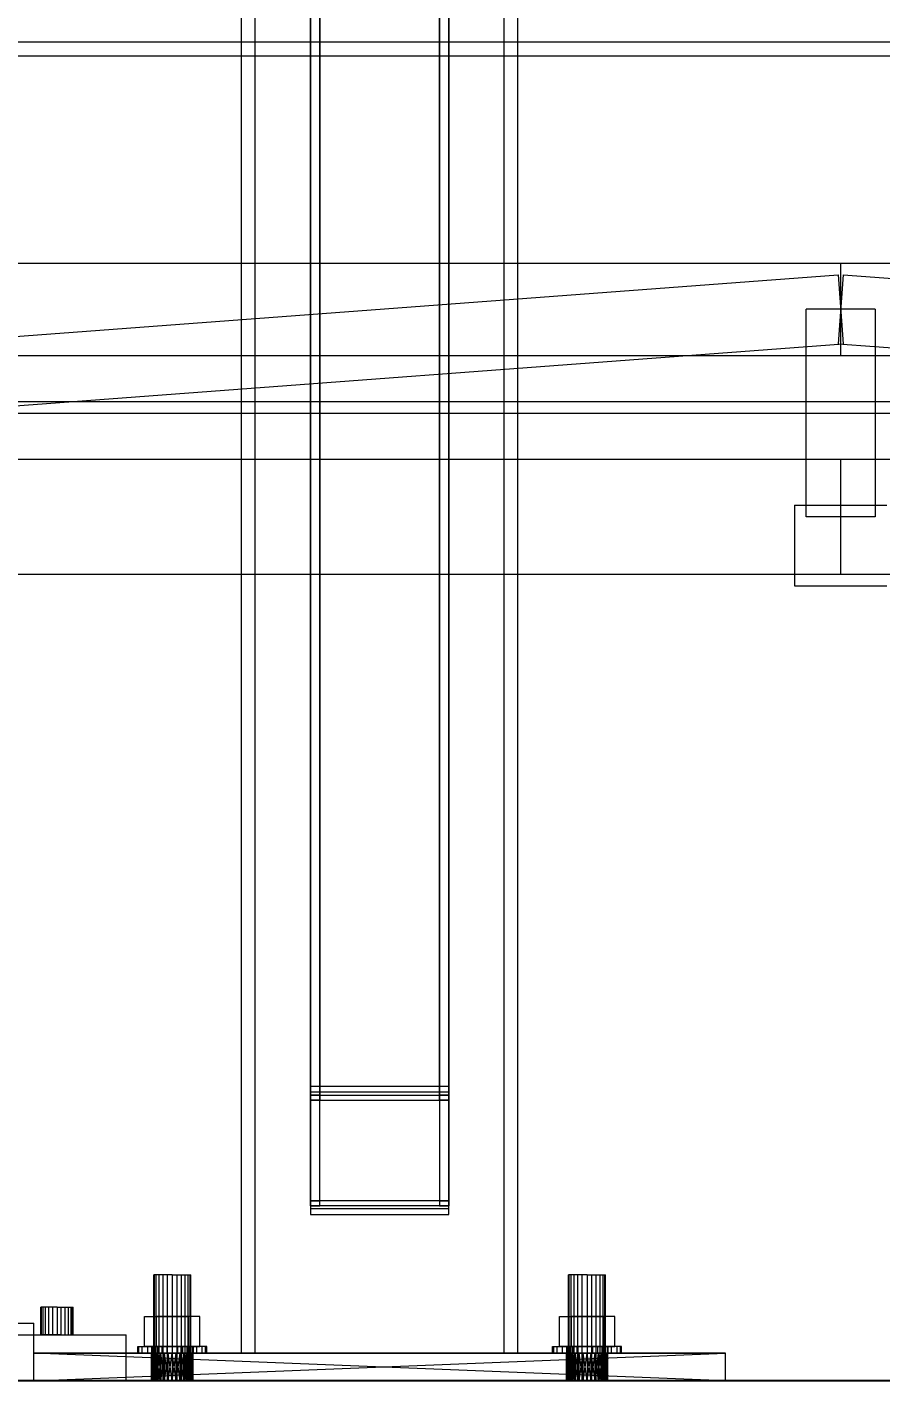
# Model space of a CAD drawing. Header units: millimetres. Extents: x -191664 to 191490, y -197311 to 10263.
# Drawn here: x -903 to -532, y -32000 to -31413 of the extents above; entities that cross this region are included whole.
import ezdxf

# ---------------------------------------------------------------- set-up
doc = ezdxf.new("R2010")
doc.units = ezdxf.units.MM
for name, color, linetype, lineweight in [('COTAS_USUARIO', 1, 'Continuous', 0), ('frontal_C01', 7, 'Continuous', 0), ('frontal_C04', 7, 'Continuous', 0), ('frontal_mezcladora', 7, 'Continuous', 0)]:
    doc.layers.add(name, color=color, linetype=linetype, lineweight=lineweight)
doc.dimstyles.new('PLANTA_100', dxfattribs={"dimtxt": 250, "dimasz": 150, "dimexe": 150, "dimexo": 80, "dimgap": 100, "dimtad": 1, "dimtih": 1, "dimtoh": 1, "dimdec": 1, "dimdsep": 46, "dimcen": 0.09, "dimclrd": 1, "dimclre": 1, "dimclrt": 1, "dimadec": 0, "dimazin": 0, "dimtfac": 1, "dimtdec": 4, "dimtofl": 0, "dimtmove": 0, "dimatfit": 3, "dimfxl": 1, "dimtolj": 1, "dimtzin": 0, "dimarcsym": 0})

# ---------------------------------------------------------------- blocks, each defined once
blk = doc.blocks.new('*D108')
at = {"layer": 'COTAS_USUARIO', "color": 1, "lineweight": -2, "transparency": 16777216}
for p, q in [((-80, -30400), (-1350, -30400)), ((-1200, -31850), (-1200, -30550)), ((-80, -32000), (-1350, -32000))]:
    blk.add_line(p, q, dxfattribs=at)
at = {"layer": 'COTAS_USUARIO', "color": 1, "transparency": 16777216}
for points in [[(-1225, -30550), (-1175, -30550), (-1200, -30400)], [(-1225, -31850), (-1175, -31850), (-1200, -32000)]]:
    blk.add_solid(points, dxfattribs=at)
at = {"layer": 'Defpoints', "color": 0, "transparency": 16777216}
for p in [(-1200, -30400), (0, -30400), (0, -32000)]:
    blk.add_point(p, dxfattribs=at)
blk = doc.blocks.new('*D109')
at = {"layer": 'COTAS_USUARIO', "color": 1, "lineweight": -2, "transparency": 16777216}
for p, q in [((-80, -28700), (-1350, -28700)), ((-1200, -31850), (-1200, -28850)), ((-80, -32000), (-1350, -32000))]:
    blk.add_line(p, q, dxfattribs=at)
at = {"layer": 'COTAS_USUARIO', "color": 1, "transparency": 16777216}
for points in [[(-1225, -28850), (-1175, -28850), (-1200, -28700)], [(-1225, -31850), (-1175, -31850), (-1200, -32000)]]:
    blk.add_solid(points, dxfattribs=at)
at = {"layer": 'Defpoints', "color": 0, "transparency": 16777216}
for p in [(-1200, -28700), (0, -28700), (0, -32000)]:
    blk.add_point(p, dxfattribs=at)
blk = doc.blocks.new('*D110')
at = {"layer": 'COTAS_USUARIO', "color": 1, "lineweight": -2, "transparency": 16777216}
for p, q in [((-80, -30350), (-1350, -30350)), ((-1200, -31850), (-1200, -30500)), ((-80, -32000), (-1350, -32000))]:
    blk.add_line(p, q, dxfattribs=at)
at = {"layer": 'COTAS_USUARIO', "color": 1, "transparency": 16777216}
for points in [[(-1225, -30500), (-1175, -30500), (-1200, -30350)], [(-1225, -31850), (-1175, -31850), (-1200, -32000)]]:
    blk.add_solid(points, dxfattribs=at)
at = {"layer": 'Defpoints', "color": 0, "transparency": 16777216}
for p in [(-1200, -30350), (0, -30350), (0, -32000)]:
    blk.add_point(p, dxfattribs=at)
blk = doc.blocks.new('*D111')
at = {"layer": 'COTAS_USUARIO', "color": 1, "lineweight": -2, "transparency": 16777216}
for p, q in [((-80, -27700), (-1350, -27700)), ((-1200, -31850), (-1200, -27850)), ((-80, -32000), (-1350, -32000))]:
    blk.add_line(p, q, dxfattribs=at)
at = {"layer": 'COTAS_USUARIO', "color": 1, "transparency": 16777216}
for points in [[(-1225, -27850), (-1175, -27850), (-1200, -27700)], [(-1225, -31850), (-1175, -31850), (-1200, -32000)]]:
    blk.add_solid(points, dxfattribs=at)
at = {"layer": 'Defpoints', "color": 0, "transparency": 16777216}
for p in [(-1200, -27700), (0, -27700), (0, -32000)]:
    blk.add_point(p, dxfattribs=at)
blk = doc.blocks.new('*D121')
at = {"layer": 'COTAS_USUARIO', "color": 1, "lineweight": -2, "transparency": 16777216}
for p, q in [((-80, -29000), (-1350, -29000)), ((-1200, -31850), (-1200, -29150)), ((-80, -32000), (-1350, -32000))]:
    blk.add_line(p, q, dxfattribs=at)
at = {"layer": 'COTAS_USUARIO', "color": 1, "transparency": 16777216}
for points in [[(-1225, -29150), (-1175, -29150), (-1200, -29000)], [(-1225, -31850), (-1175, -31850), (-1200, -32000)]]:
    blk.add_solid(points, dxfattribs=at)
at = {"layer": 'Defpoints', "color": 0, "transparency": 16777216}
for p in [(-1200, -29000), (0, -29000), (0, -32000)]:
    blk.add_point(p, dxfattribs=at)

msp = doc.modelspace()

# ---------------------------------------------------------------- linework, layer by layer
at = {"layer": 'frontal_C01', "color": 251, "true_color": 0x4e626d}
for p, q in [((-1060, -31975), (-900, -31975)), ((-900, -32000), (-900, -31975)), ((-1060, -32000), (-900, -32000))]:
    msp.add_line(p, q, dxfattribs=at)
at = {"layer": 'frontal_C04', "color": 139, "true_color": 0x345e4e}
for p, q in [((-1400, -31419), (-420, -31419)), ((-1400, -31425), (-420, -31425))]:
    msp.add_line(p, q, dxfattribs=at)
at = {"layer": 'frontal_C04', "color": 139, "true_color": 0x354b57}
for p, q in [((-1750, -31515), (-550, -31515)), ((-550, -31515), (-550, -31555)), ((-550, -31515), (650, -31515)), ((-1751.12, -31610.04), (-551.12, -31520.04)), ((-551.12, -31520.04), (-548.88, -31549.96)), ((-548.88, -31520.04), (-551.12, -31549.96)), ((-548.88, -31520.04), (651.12, -31610.04)), ((-535, -31535), (-565, -31535)), ((-565, -31625), (-565, -31535)), ((-535, -31535), (-535, -31625)), ((-1748.88, -31639.96), (-548.88, -31549.96)), ((-551.12, -31549.96), (648.88, -31639.96)), ((-1750, -31555), (-550, -31555)), ((-550, -31555), (650, -31555)), ((-1750, -31600), (-550, -31600)), ((-550, -31600), (-550, -31650)), ((-550, -31600), (650, -31600)), ((-570, -31620), (-530, -31620)), ((-570, -31620), (-570, -31655)), ((-535, -31625), (-565, -31625)), ((-1750, -31650), (-550, -31650)), ((-550, -31650), (650, -31650)), ((-570, -31655), (-530, -31655))]:
    msp.add_line(p, q, dxfattribs=at)
at = {"layer": 'frontal_C04', "color": 251, "true_color": 0x586d65}
for p, q in [((-1750, -31575), (2600, -31575)), ((-1750, -31580), (2600, -31580))]:
    msp.add_line(p, q, dxfattribs=at)
at = {"layer": 'frontal_mezcladora', "color": 8, "true_color": 0x667b86}
for p, q in [((-810, -31988), (-810, -30900)), ((-804, -31988), (-804, -30900)), ((-696, -31988), (-696, -30900)), ((-690, -31988), (-690, -30900)), ((-780, -31872.26), (-780, -31022.26)), ((-720, -31022.26), (-720, -31872.26)), ((-780, -31874.75), (-780, -31024.75)), ((-780, -31025.95), (-780, -31875.95)), ((-780, -31028.12), (-780, -31878.12)), ((-776, -31025.95), (-776, -31875.95)), ((-776, -31028.12), (-776, -31878.12)), ((-724, -31875.95), (-724, -31025.95)), ((-724, -31878.12), (-724, -31028.12)), ((-720, -31024.75), (-720, -31874.75)), ((-720, -31875.95), (-720, -31025.95)), ((-720, -31878.12), (-720, -31028.12)), ((-780, -31921.88), (-780, -31071.88)), ((-780, -31924.05), (-780, -31074.05)), ((-780, -31075.25), (-780, -31925.25)), ((-776, -31921.88), (-776, -31071.88)), ((-776, -31924.05), (-776, -31074.05)), ((-724, -31071.88), (-724, -31921.88)), ((-724, -31074.05), (-724, -31924.05)), ((-720, -31071.88), (-720, -31921.88)), ((-720, -31074.05), (-720, -31924.05)), ((-720, -31925.25), (-720, -31075.25)), ((-780, -31077.74), (-780, -31927.74)), ((-720, -31927.74), (-720, -31077.74)), ((-720, -31872.26), (-780, -31872.26)), ((-780, -31872.26), (-780, -31875.95)), ((-720, -31874.75), (-780, -31874.75)), ((-780, -31874.75), (-780, -31878.12)), ((-720, -31875.95), (-720, -31872.26)), ((-720, -31878.12), (-720, -31874.75)), ((-780, -31875.95), (-720, -31875.95)), ((-776, -31875.95), (-780, -31875.95)), ((-780, -31875.95), (-780, -31924.05)), ((-780, -31878.12), (-720, -31878.12)), ((-776, -31878.12), (-780, -31878.12)), ((-780, -31878.12), (-780, -31921.88)), ((-776, -31924.05), (-776, -31875.95)), ((-776, -31921.88), (-776, -31878.12)), ((-720, -31875.95), (-724, -31875.95)), ((-724, -31875.95), (-724, -31924.05)), ((-720, -31878.12), (-724, -31878.12)), ((-724, -31878.12), (-724, -31921.88)), ((-720, -31924.05), (-720, -31875.95)), ((-720, -31921.88), (-720, -31878.12)), ((-720, -31921.88), (-780, -31921.88)), ((-780, -31921.88), (-780, -31925.25)), ((-780, -31921.88), (-776, -31921.88)), ((-724, -31921.88), (-720, -31921.88)), ((-720, -31925.25), (-720, -31921.88)), ((-720, -31924.05), (-780, -31924.05)), ((-780, -31924.05), (-780, -31927.74)), ((-780, -31924.05), (-776, -31924.05)), ((-780, -31925.25), (-720, -31925.25)), ((-780, -31927.74), (-720, -31927.74)), ((-724, -31924.05), (-720, -31924.05)), ((-720, -31927.74), (-720, -31924.05)), ((-810, -31988), (-804, -31988)), ((-804, -31988), (-696, -31988)), ((-696, -31988), (-690, -31988))]:
    msp.add_line(p, q, dxfattribs=at)
at = {"layer": 'frontal_mezcladora', "color": 9, "true_color": 0xaeb9be}
for p, q in [((-847.73, -31954), (-848, -31954)), ((-848, -32000), (-848, -31954)), ((-846.93, -31954), (-847.73, -31954)), ((-847.73, -32000), (-847.73, -31954)), ((-845.66, -31954), (-846.93, -31954)), ((-846.93, -32000), (-846.93, -31954)), ((-844, -31954), (-845.66, -31954)), ((-845.66, -32000), (-845.66, -31954)), ((-842.07, -31954), (-844, -31954)), ((-844, -32000), (-844, -31954)), ((-840, -31954), (-842.07, -31954)), ((-842.07, -32000), (-842.07, -31954)), ((-840, -31954), (-837.93, -31954)), ((-840, -31954), (-840, -32000)), ((-837.93, -31954), (-836, -31954)), ((-837.93, -32000), (-837.93, -31954)), ((-836, -31954), (-834.34, -31954)), ((-836, -32000), (-836, -31954)), ((-834.34, -31954), (-833.07, -31954)), ((-834.34, -32000), (-834.34, -31954)), ((-833.07, -31954), (-832.27, -31954)), ((-833.07, -32000), (-833.07, -31954)), ((-832.27, -31954), (-832, -31954)), ((-832.27, -32000), (-832.27, -31954)), ((-832, -32000), (-832, -31954)), ((-667.73, -31954), (-668, -31954)), ((-668, -32000), (-668, -31954)), ((-666.93, -31954), (-667.73, -31954)), ((-667.73, -32000), (-667.73, -31954)), ((-665.66, -31954), (-666.93, -31954)), ((-666.93, -32000), (-666.93, -31954)), ((-664, -31954), (-665.66, -31954)), ((-665.66, -32000), (-665.66, -31954)), ((-662.07, -31954), (-664, -31954)), ((-664, -32000), (-664, -31954)), ((-660, -31954), (-662.07, -31954)), ((-662.07, -32000), (-662.07, -31954)), ((-660, -31954), (-657.93, -31954)), ((-660, -31954), (-660, -32000)), ((-657.93, -31954), (-656, -31954)), ((-657.93, -32000), (-657.93, -31954)), ((-656, -31954), (-654.34, -31954)), ((-656, -32000), (-656, -31954)), ((-654.34, -31954), (-653.07, -31954)), ((-654.34, -32000), (-654.34, -31954)), ((-653.07, -31954), (-652.27, -31954)), ((-653.07, -32000), (-653.07, -31954)), ((-652.27, -31954), (-652, -31954)), ((-652.27, -32000), (-652.27, -31954)), ((-652, -32000), (-652, -31954)), ((-847.73, -32000), (-848, -32000)), ((-846.93, -32000), (-847.73, -32000)), ((-845.66, -32000), (-846.93, -32000)), ((-844, -32000), (-845.66, -32000)), ((-842.07, -32000), (-844, -32000)), ((-842.07, -32000), (-840, -32000)), ((-840, -32000), (-837.93, -32000)), ((-837.93, -32000), (-836, -32000)), ((-836, -32000), (-834.34, -32000)), ((-834.34, -32000), (-833.07, -32000)), ((-833.07, -32000), (-832.27, -32000)), ((-832.27, -32000), (-832, -32000)), ((-667.73, -32000), (-668, -32000)), ((-666.93, -32000), (-667.73, -32000)), ((-665.66, -32000), (-666.93, -32000)), ((-664, -32000), (-665.66, -32000)), ((-662.07, -32000), (-664, -32000)), ((-662.07, -32000), (-660, -32000)), ((-660, -32000), (-657.93, -32000)), ((-657.93, -32000), (-656, -32000)), ((-656, -32000), (-654.34, -32000)), ((-654.34, -32000), (-653.07, -32000)), ((-653.07, -32000), (-652.27, -32000)), ((-652.27, -32000), (-652, -32000))]:
    msp.add_line(p, q, dxfattribs=at)
at = {"layer": 'frontal_mezcladora', "color": 9, "true_color": 0xb9c5c9}
for p, q in [((-896.76, -31968), (-897, -31968)), ((-897, -31980), (-897, -31968)), ((-896.06, -31968), (-896.76, -31968)), ((-896.76, -31980), (-896.76, -31968)), ((-894.95, -31968), (-896.06, -31968)), ((-896.06, -31980), (-896.06, -31968)), ((-893.5, -31968), (-894.95, -31968)), ((-894.95, -31980), (-894.95, -31968)), ((-891.81, -31968), (-893.5, -31968)), ((-893.5, -31980), (-893.5, -31968)), ((-890, -31968), (-891.81, -31968)), ((-891.81, -31980), (-891.81, -31968)), ((-890, -31968), (-888.19, -31968)), ((-890, -31968), (-890, -31980)), ((-888.19, -31968), (-886.5, -31968)), ((-888.19, -31980), (-888.19, -31968)), ((-886.5, -31968), (-885.05, -31968)), ((-886.5, -31980), (-886.5, -31968)), ((-885.05, -31968), (-883.94, -31968)), ((-885.05, -31980), (-885.05, -31968)), ((-883.94, -31968), (-883.24, -31968)), ((-883.94, -31980), (-883.94, -31968)), ((-883.24, -31968), (-883, -31968)), ((-883.24, -31980), (-883.24, -31968)), ((-883, -31980), (-883, -31968)), ((-896.76, -31980), (-897, -31980)), ((-896.06, -31980), (-896.76, -31980)), ((-894.95, -31980), (-896.06, -31980)), ((-893.5, -31980), (-894.95, -31980)), ((-891.81, -31980), (-893.5, -31980)), ((-890, -31980), (-891.81, -31980)), ((-888.19, -31980), (-890, -31980)), ((-888.19, -31980), (-886.5, -31980)), ((-886.5, -31980), (-885.05, -31980)), ((-885.05, -31980), (-883.94, -31980)), ((-883.94, -31980), (-883.24, -31980)), ((-883.24, -31980), (-883, -31980))]:
    msp.add_line(p, q, dxfattribs=at)
at = {"layer": 'frontal_mezcladora', "color": 252, "true_color": 0x8ba19a}
for p, q in [((-851.99, -31985), (-851.99, -31972)), ((-851.99, -31972), (-840, -31972)), ((-851.99, -31972), (-846.93, -31972)), ((-840, -31972), (-846.93, -31972)), ((-846.93, -31972), (-846.93, -31985)), ((-828.01, -31972), (-840, -31972)), ((-840, -31972), (-840, -31985)), ((-840, -31972), (-833.07, -31972)), ((-833.07, -31972), (-833.07, -31985)), ((-828.01, -31972), (-833.07, -31972)), ((-828.01, -31985), (-828.01, -31972)), ((-671.99, -31985), (-671.99, -31972)), ((-671.99, -31972), (-660, -31972)), ((-671.99, -31972), (-666.93, -31972)), ((-660, -31972), (-666.93, -31972)), ((-666.93, -31972), (-666.93, -31985)), ((-648.01, -31972), (-660, -31972)), ((-660, -31972), (-660, -31985)), ((-660, -31972), (-653.07, -31972)), ((-653.07, -31972), (-653.07, -31985)), ((-648.01, -31972), (-653.07, -31972)), ((-648.01, -31985), (-648.01, -31972)), ((-855, -31988), (-855, -31985)), ((-855, -31985), (-854.49, -31985)), ((-855, -31985), (-849, -31985)), ((-854.49, -31988), (-854.49, -31985)), ((-854.49, -31985), (-852.99, -31985)), ((-854.49, -31985), (-848.69, -31985)), ((-852.99, -31988), (-852.99, -31985)), ((-852.99, -31985), (-850.61, -31985)), ((-852.99, -31985), (-847.79, -31985)), ((-840, -31985), (-851.99, -31985)), ((-846.93, -31985), (-851.99, -31985)), ((-850.61, -31988), (-850.61, -31985)), ((-850.61, -31985), (-847.5, -31985)), ((-850.61, -31985), (-846.36, -31985)), ((-848.69, -31985), (-849, -31985)), ((-849, -31985), (-849, -31988)), ((-847.79, -31985), (-848.69, -31985)), ((-848.69, -31985), (-848.69, -31988)), ((-846.36, -31985), (-847.79, -31985)), ((-847.79, -31985), (-847.79, -31988)), ((-847.5, -31988), (-847.5, -31985)), ((-847.5, -31985), (-843.88, -31985)), ((-847.5, -31985), (-844.5, -31985)), ((-846.93, -31985), (-840, -31985)), ((-844.5, -31985), (-846.36, -31985)), ((-846.36, -31985), (-846.36, -31988)), ((-842.33, -31985), (-844.5, -31985)), ((-844.5, -31985), (-844.5, -31988)), ((-843.88, -31988), (-843.88, -31985)), ((-843.88, -31985), (-840, -31985)), ((-843.88, -31985), (-842.33, -31985)), ((-840, -31985), (-842.33, -31985)), ((-842.33, -31985), (-842.33, -31988)), ((-836.12, -31985), (-840, -31985)), ((-840, -31985), (-840, -31988)), ((-840, -31985), (-837.67, -31985)), ((-840, -31985), (-828.01, -31985)), ((-833.07, -31985), (-840, -31985)), ((-837.67, -31985), (-837.67, -31988)), ((-836.12, -31985), (-837.67, -31985)), ((-837.67, -31985), (-835.5, -31985)), ((-836.12, -31988), (-836.12, -31985)), ((-832.5, -31985), (-836.12, -31985)), ((-835.5, -31985), (-835.5, -31988)), ((-832.5, -31985), (-835.5, -31985)), ((-835.5, -31985), (-833.64, -31985)), ((-833.64, -31985), (-833.64, -31988)), ((-829.39, -31985), (-833.64, -31985)), ((-833.64, -31985), (-832.21, -31985)), ((-833.07, -31985), (-828.01, -31985)), ((-832.5, -31988), (-832.5, -31985)), ((-829.39, -31985), (-832.5, -31985)), ((-832.21, -31985), (-832.21, -31988)), ((-827.01, -31985), (-832.21, -31985)), ((-832.21, -31985), (-831.31, -31985)), ((-831.31, -31985), (-831.31, -31988)), ((-825.51, -31985), (-831.31, -31985)), ((-831.31, -31985), (-831, -31985)), ((-831, -31985), (-831, -31988)), ((-825, -31985), (-831, -31985)), ((-829.39, -31988), (-829.39, -31985)), ((-827.01, -31985), (-829.39, -31985)), ((-827.01, -31988), (-827.01, -31985)), ((-825.51, -31985), (-827.01, -31985)), ((-825.51, -31988), (-825.51, -31985)), ((-825, -31985), (-825.51, -31985)), ((-825, -31988), (-825, -31985)), ((-675, -31988), (-675, -31985)), ((-675, -31985), (-674.49, -31985)), ((-675, -31985), (-669, -31985)), ((-674.49, -31988), (-674.49, -31985)), ((-674.49, -31985), (-672.99, -31985)), ((-674.49, -31985), (-668.69, -31985)), ((-672.99, -31988), (-672.99, -31985)), ((-672.99, -31985), (-670.61, -31985)), ((-672.99, -31985), (-667.79, -31985)), ((-660, -31985), (-671.99, -31985)), ((-666.93, -31985), (-671.99, -31985)), ((-670.61, -31988), (-670.61, -31985)), ((-670.61, -31985), (-667.5, -31985)), ((-670.61, -31985), (-666.36, -31985)), ((-668.69, -31985), (-669, -31985)), ((-669, -31985), (-669, -31988)), ((-667.79, -31985), (-668.69, -31985)), ((-668.69, -31985), (-668.69, -31988)), ((-666.36, -31985), (-667.79, -31985)), ((-667.79, -31985), (-667.79, -31988)), ((-667.5, -31988), (-667.5, -31985)), ((-667.5, -31985), (-663.88, -31985)), ((-667.5, -31985), (-664.5, -31985)), ((-666.93, -31985), (-660, -31985)), ((-664.5, -31985), (-666.36, -31985)), ((-666.36, -31985), (-666.36, -31988)), ((-662.33, -31985), (-664.5, -31985)), ((-664.5, -31985), (-664.5, -31988)), ((-663.88, -31988), (-663.88, -31985)), ((-663.88, -31985), (-660, -31985)), ((-663.88, -31985), (-662.33, -31985)), ((-660, -31985), (-662.33, -31985)), ((-662.33, -31985), (-662.33, -31988)), ((-656.12, -31985), (-660, -31985)), ((-660, -31985), (-660, -31988)), ((-660, -31985), (-657.67, -31985)), ((-660, -31985), (-648.01, -31985)), ((-653.07, -31985), (-660, -31985)), ((-657.67, -31985), (-657.67, -31988)), ((-656.12, -31985), (-657.67, -31985)), ((-657.67, -31985), (-655.5, -31985)), ((-656.12, -31988), (-656.12, -31985)), ((-652.5, -31985), (-656.12, -31985)), ((-655.5, -31985), (-655.5, -31988)), ((-652.5, -31985), (-655.5, -31985)), ((-655.5, -31985), (-653.64, -31985)), ((-653.64, -31985), (-653.64, -31988)), ((-649.39, -31985), (-653.64, -31985)), ((-653.64, -31985), (-652.21, -31985)), ((-653.07, -31985), (-648.01, -31985)), ((-652.5, -31988), (-652.5, -31985)), ((-649.39, -31985), (-652.5, -31985)), ((-652.21, -31985), (-652.21, -31988)), ((-647.01, -31985), (-652.21, -31985)), ((-652.21, -31985), (-651.31, -31985)), ((-651.31, -31985), (-651.31, -31988)), ((-645.51, -31985), (-651.31, -31985)), ((-651.31, -31985), (-651, -31985)), ((-651, -31985), (-651, -31988)), ((-645, -31985), (-651, -31985)), ((-649.39, -31988), (-649.39, -31985)), ((-647.01, -31985), (-649.39, -31985)), ((-647.01, -31988), (-647.01, -31985)), ((-645.51, -31985), (-647.01, -31985)), ((-645.51, -31988), (-645.51, -31985)), ((-645, -31985), (-645.51, -31985)), ((-645, -31988), (-645, -31985)), ((-854.49, -31988), (-855, -31988)), ((-849, -31988), (-855, -31988)), ((-852.99, -31988), (-854.49, -31988)), ((-848.69, -31988), (-854.49, -31988)), ((-850.61, -31988), (-852.99, -31988)), ((-847.79, -31988), (-852.99, -31988)), ((-847.5, -31988), (-850.61, -31988)), ((-846.36, -31988), (-850.61, -31988)), ((-849, -31988), (-848.69, -31988)), ((-848.69, -31988), (-847.79, -31988)), ((-847.79, -31988), (-846.36, -31988)), ((-843.88, -31988), (-847.5, -31988)), ((-844.5, -31988), (-847.5, -31988)), ((-846.36, -31988), (-844.5, -31988)), ((-844.5, -31988), (-842.33, -31988)), ((-840, -31988), (-843.88, -31988)), ((-842.33, -31988), (-843.88, -31988)), ((-842.33, -31988), (-840, -31988)), ((-840, -31988), (-836.12, -31988)), ((-837.67, -31988), (-840, -31988)), ((-837.67, -31988), (-836.12, -31988)), ((-835.5, -31988), (-837.67, -31988)), ((-836.12, -31988), (-832.5, -31988)), ((-835.5, -31988), (-832.5, -31988)), ((-833.64, -31988), (-835.5, -31988)), ((-833.64, -31988), (-829.39, -31988)), ((-832.21, -31988), (-833.64, -31988)), ((-832.5, -31988), (-829.39, -31988)), ((-832.21, -31988), (-827.01, -31988)), ((-831.31, -31988), (-832.21, -31988)), ((-831.31, -31988), (-825.51, -31988)), ((-831, -31988), (-831.31, -31988)), ((-831, -31988), (-825, -31988)), ((-829.39, -31988), (-827.01, -31988)), ((-827.01, -31988), (-825.51, -31988)), ((-825.51, -31988), (-825, -31988)), ((-674.49, -31988), (-675, -31988)), ((-669, -31988), (-675, -31988)), ((-672.99, -31988), (-674.49, -31988)), ((-668.69, -31988), (-674.49, -31988)), ((-670.61, -31988), (-672.99, -31988)), ((-667.79, -31988), (-672.99, -31988)), ((-667.5, -31988), (-670.61, -31988)), ((-666.36, -31988), (-670.61, -31988)), ((-669, -31988), (-668.69, -31988)), ((-668.69, -31988), (-667.79, -31988)), ((-667.79, -31988), (-666.36, -31988)), ((-663.88, -31988), (-667.5, -31988)), ((-664.5, -31988), (-667.5, -31988)), ((-666.36, -31988), (-664.5, -31988)), ((-664.5, -31988), (-662.33, -31988)), ((-660, -31988), (-663.88, -31988)), ((-662.33, -31988), (-663.88, -31988)), ((-662.33, -31988), (-660, -31988)), ((-660, -31988), (-656.12, -31988)), ((-657.67, -31988), (-660, -31988)), ((-657.67, -31988), (-656.12, -31988)), ((-655.5, -31988), (-657.67, -31988)), ((-656.12, -31988), (-652.5, -31988)), ((-655.5, -31988), (-652.5, -31988)), ((-653.64, -31988), (-655.5, -31988)), ((-653.64, -31988), (-649.39, -31988)), ((-652.21, -31988), (-653.64, -31988)), ((-652.5, -31988), (-649.39, -31988)), ((-652.21, -31988), (-647.01, -31988)), ((-651.31, -31988), (-652.21, -31988)), ((-651.31, -31988), (-645.51, -31988)), ((-651, -31988), (-651.31, -31988)), ((-651, -31988), (-645, -31988)), ((-649.39, -31988), (-647.01, -31988)), ((-647.01, -31988), (-645.51, -31988)), ((-645.51, -31988), (-645, -31988))]:
    msp.add_line(p, q, dxfattribs=at)
at = {"layer": 'frontal_mezcladora', "color": 139, "true_color": 0x344b58}
for p, q in [((-1040, -31980), (-860, -31980)), ((-860, -32000), (-860, -31980)), ((-1040, -32000), (-860, -32000))]:
    msp.add_line(p, q, dxfattribs=at)
at = {"layer": 'frontal_mezcladora', "color": 252, "true_color": 0x82929a}
for p, q in [((-660, -31988), (-900, -31988)), ((-900, -31988), (-661.76, -31988)), ((-900, -31988), (-840, -31988)), ((-838.24, -31988), (-900, -31988)), ((-900, -31988), (-841.76, -31988)), ((-600, -31988), (-900, -31988)), ((-900, -31988), (-663.44, -31988)), ((-836.56, -31988), (-900, -31988)), ((-900, -31988), (-843.44, -31988)), ((-900, -31988), (-665, -31988)), ((-835, -31988), (-900, -31988)), ((-900, -31988), (-845, -31988)), ((-900, -31988), (-666.36, -31988)), ((-900, -31988), (-846.36, -31988)), ((-900, -31988), (-667.48, -31988)), ((-900, -31988), (-847.48, -31988)), ((-900, -31988), (-668.31, -31988)), ((-900, -31988), (-848.31, -31988)), ((-900, -31988), (-668.83, -31988)), ((-900, -31988), (-848.83, -31988)), ((-900, -31988), (-669, -31988)), ((-900, -31988), (-849, -31988)), ((-658.24, -31988), (-900, -31988)), ((-900, -32000), (-900, -31988)), ((-600, -32000), (-900, -31988)), ((-900, -32000), (-600, -31988)), ((-849, -31988), (-848.83, -31988)), ((-840, -31988), (-849, -31988)), ((-841.76, -31988), (-849, -31988)), ((-843.44, -31988), (-849, -31988)), ((-845, -31988), (-849, -31988)), ((-846.36, -31988), (-849, -31988)), ((-847.48, -31988), (-849, -31988)), ((-849, -32000), (-848.83, -31988)), ((-849, -32000), (-849, -31988)), ((-848.83, -32000), (-849, -31988)), ((-848.83, -31988), (-848.31, -31988)), ((-840, -31988), (-848.83, -31988)), ((-848.83, -32000), (-848.31, -31988)), ((-848.83, -32000), (-848.83, -31988)), ((-848.31, -32000), (-848.83, -31988)), ((-848.31, -31988), (-847.48, -31988)), ((-840, -31988), (-848.31, -31988)), ((-848.31, -32000), (-847.48, -31988)), ((-848.31, -32000), (-848.31, -31988)), ((-847.48, -32000), (-848.31, -31988)), ((-847.48, -31988), (-846.36, -31988)), ((-840, -31988), (-847.48, -31988)), ((-847.48, -32000), (-846.36, -31988)), ((-847.48, -32000), (-847.48, -31988)), ((-846.36, -32000), (-847.48, -31988)), ((-846.36, -31988), (-845, -31988)), ((-840, -31988), (-846.36, -31988)), ((-846.36, -32000), (-845, -31988)), ((-846.36, -32000), (-846.36, -31988)), ((-845, -32000), (-846.36, -31988)), ((-845, -31988), (-843.44, -31988)), ((-840, -31988), (-845, -31988)), ((-845, -32000), (-843.44, -31988)), ((-845, -32000), (-845, -31988)), ((-843.44, -32000), (-845, -31988)), ((-843.44, -31988), (-841.76, -31988)), ((-840, -31988), (-843.44, -31988)), ((-843.44, -32000), (-841.76, -31988)), ((-843.44, -32000), (-843.44, -31988)), ((-841.76, -32000), (-843.44, -31988)), ((-841.76, -31988), (-840, -31988)), ((-841.76, -32000), (-840, -31988)), ((-841.76, -32000), (-841.76, -31988)), ((-840, -32000), (-841.76, -31988)), ((-840, -31988), (-838.24, -31988)), ((-840, -31988), (-836.56, -31988)), ((-840, -31988), (-835, -31988)), ((-840, -31988), (-833.64, -31988)), ((-840, -31988), (-832.52, -31988)), ((-840, -31988), (-831.69, -31988)), ((-840, -31988), (-831.17, -31988)), ((-840, -31988), (-831, -31988)), ((-840, -31988), (-840, -32000)), ((-838.24, -32000), (-840, -31988)), ((-840, -32000), (-838.24, -31988)), ((-838.24, -31988), (-836.56, -31988)), ((-838.24, -31988), (-831, -31988)), ((-838.24, -32000), (-838.24, -31988)), ((-836.56, -32000), (-838.24, -31988)), ((-838.24, -32000), (-836.56, -31988)), ((-836.56, -31988), (-835, -31988)), ((-836.56, -31988), (-831, -31988)), ((-836.56, -32000), (-836.56, -31988)), ((-835, -32000), (-836.56, -31988)), ((-836.56, -32000), (-835, -31988)), ((-833.64, -31988), (-835, -31988)), ((-835, -31988), (-831, -31988)), ((-835, -31988), (-666.36, -31988)), ((-660, -31988), (-835, -31988)), ((-835, -32000), (-835, -31988)), ((-833.64, -32000), (-835, -31988)), ((-835, -32000), (-833.64, -31988)), ((-832.52, -31988), (-833.64, -31988)), ((-833.64, -31988), (-831, -31988)), ((-833.64, -31988), (-666.36, -31988)), ((-833.64, -31988), (-669, -31988)), ((-833.64, -31988), (-668.83, -31988)), ((-833.64, -31988), (-668.31, -31988)), ((-833.64, -31988), (-667.48, -31988)), ((-660, -31988), (-833.64, -31988)), ((-833.64, -32000), (-833.64, -31988)), ((-832.52, -32000), (-833.64, -31988)), ((-833.64, -32000), (-832.52, -31988)), ((-831.69, -31988), (-832.52, -31988)), ((-832.52, -31988), (-831, -31988)), ((-832.52, -31988), (-666.36, -31988)), ((-660, -31988), (-832.52, -31988)), ((-832.52, -32000), (-832.52, -31988)), ((-831.69, -32000), (-832.52, -31988)), ((-832.52, -32000), (-831.69, -31988)), ((-831.17, -31988), (-831.69, -31988)), ((-831.69, -31988), (-831, -31988)), ((-831.69, -31988), (-666.36, -31988)), ((-660, -31988), (-831.69, -31988)), ((-831.69, -32000), (-831.69, -31988)), ((-831.17, -32000), (-831.69, -31988)), ((-831.69, -32000), (-831.17, -31988)), ((-831, -31988), (-831.17, -31988)), ((-831.17, -31988), (-666.36, -31988)), ((-831.17, -31988), (-660, -31988)), ((-831.17, -32000), (-831.17, -31988)), ((-831, -32000), (-831.17, -31988)), ((-831.17, -32000), (-831, -31988)), ((-831, -31988), (-666.36, -31988)), ((-831, -31988), (-665, -31988)), ((-831, -31988), (-663.44, -31988)), ((-831, -31988), (-661.76, -31988)), ((-831, -31988), (-660, -31988)), ((-831, -32000), (-831, -31988)), ((-669, -31988), (-668.83, -31988)), ((-660, -31988), (-669, -31988)), ((-661.76, -31988), (-669, -31988)), ((-663.44, -31988), (-669, -31988)), ((-665, -31988), (-669, -31988)), ((-666.36, -31988), (-669, -31988)), ((-669, -32000), (-668.83, -31988)), ((-669, -32000), (-669, -31988)), ((-668.83, -32000), (-669, -31988)), ((-668.83, -31988), (-668.31, -31988)), ((-660, -31988), (-668.83, -31988)), ((-668.83, -32000), (-668.31, -31988)), ((-668.83, -32000), (-668.83, -31988)), ((-668.31, -32000), (-668.83, -31988)), ((-668.31, -31988), (-667.48, -31988)), ((-660, -31988), (-668.31, -31988)), ((-668.31, -32000), (-667.48, -31988)), ((-668.31, -32000), (-668.31, -31988)), ((-667.48, -32000), (-668.31, -31988)), ((-667.48, -31988), (-666.36, -31988)), ((-660, -31988), (-667.48, -31988)), ((-667.48, -32000), (-666.36, -31988)), ((-667.48, -32000), (-667.48, -31988)), ((-666.36, -32000), (-667.48, -31988)), ((-666.36, -31988), (-665, -31988)), ((-660, -31988), (-666.36, -31988)), ((-666.36, -32000), (-665, -31988)), ((-666.36, -32000), (-666.36, -31988)), ((-665, -32000), (-666.36, -31988)), ((-665, -31988), (-663.44, -31988)), ((-660, -31988), (-665, -31988)), ((-665, -32000), (-663.44, -31988)), ((-665, -32000), (-665, -31988)), ((-663.44, -32000), (-665, -31988)), ((-663.44, -31988), (-661.76, -31988)), ((-660, -31988), (-663.44, -31988)), ((-663.44, -32000), (-661.76, -31988)), ((-663.44, -32000), (-663.44, -31988)), ((-661.76, -32000), (-663.44, -31988)), ((-661.76, -31988), (-660, -31988)), ((-661.76, -32000), (-660, -31988)), ((-661.76, -32000), (-661.76, -31988)), ((-660, -32000), (-661.76, -31988)), ((-660, -31988), (-658.24, -31988)), ((-660, -31988), (-600, -31988)), ((-660, -31988), (-660, -32000)), ((-658.24, -32000), (-660, -31988)), ((-660, -32000), (-658.24, -31988)), ((-658.24, -31988), (-600, -31988)), ((-656.56, -31988), (-658.24, -31988)), ((-658.24, -31988), (-655, -31988)), ((-658.24, -31988), (-653.64, -31988)), ((-658.24, -31988), (-652.52, -31988)), ((-658.24, -31988), (-651.69, -31988)), ((-658.24, -31988), (-651.17, -31988)), ((-658.24, -31988), (-651, -31988)), ((-658.24, -32000), (-658.24, -31988)), ((-656.56, -32000), (-658.24, -31988)), ((-658.24, -32000), (-656.56, -31988)), ((-656.56, -31988), (-600, -31988)), ((-655, -31988), (-656.56, -31988)), ((-656.56, -31988), (-651, -31988)), ((-656.56, -32000), (-656.56, -31988)), ((-655, -32000), (-656.56, -31988)), ((-656.56, -32000), (-655, -31988)), ((-655, -31988), (-600, -31988)), ((-653.64, -31988), (-655, -31988)), ((-655, -31988), (-651, -31988)), ((-655, -32000), (-655, -31988)), ((-653.64, -32000), (-655, -31988)), ((-655, -32000), (-653.64, -31988)), ((-653.64, -31988), (-600, -31988)), ((-652.52, -31988), (-653.64, -31988)), ((-653.64, -31988), (-651, -31988)), ((-653.64, -32000), (-653.64, -31988)), ((-652.52, -32000), (-653.64, -31988)), ((-653.64, -32000), (-652.52, -31988)), ((-652.52, -31988), (-600, -31988)), ((-651.69, -31988), (-652.52, -31988)), ((-652.52, -31988), (-651, -31988)), ((-652.52, -32000), (-652.52, -31988)), ((-651.69, -32000), (-652.52, -31988)), ((-652.52, -32000), (-651.69, -31988)), ((-651.69, -31988), (-600, -31988)), ((-651.17, -31988), (-651.69, -31988)), ((-651.69, -32000), (-651.69, -31988)), ((-651.17, -32000), (-651.69, -31988)), ((-651.69, -32000), (-651.17, -31988)), ((-651.17, -31988), (-600, -31988)), ((-651, -31988), (-651.17, -31988)), ((-651.17, -32000), (-651.17, -31988)), ((-651, -32000), (-651.17, -31988)), ((-651.17, -32000), (-651, -31988)), ((-651, -31988), (-600, -31988)), ((-651, -32000), (-651, -31988)), ((-600, -32000), (-600, -31988)), ((-900, -32000), (-660, -32000)), ((-661.76, -32000), (-900, -32000)), ((-840, -32000), (-900, -32000)), ((-900, -32000), (-838.24, -32000)), ((-841.76, -32000), (-900, -32000)), ((-900, -32000), (-600, -32000)), ((-663.44, -32000), (-900, -32000)), ((-900, -32000), (-836.56, -32000)), ((-843.44, -32000), (-900, -32000)), ((-665, -32000), (-900, -32000)), ((-900, -32000), (-835, -32000)), ((-845, -32000), (-900, -32000)), ((-666.36, -32000), (-900, -32000)), ((-846.36, -32000), (-900, -32000)), ((-667.48, -32000), (-900, -32000)), ((-847.48, -32000), (-900, -32000)), ((-668.31, -32000), (-900, -32000)), ((-848.31, -32000), (-900, -32000)), ((-668.83, -32000), (-900, -32000)), ((-848.83, -32000), (-900, -32000)), ((-669, -32000), (-900, -32000)), ((-849, -32000), (-900, -32000)), ((-900, -32000), (-658.24, -32000)), ((-848.83, -32000), (-849, -32000)), ((-849, -32000), (-840, -32000)), ((-849, -32000), (-841.76, -32000)), ((-849, -32000), (-843.44, -32000)), ((-849, -32000), (-845, -32000)), ((-849, -32000), (-846.36, -32000)), ((-849, -32000), (-847.48, -32000)), ((-848.31, -32000), (-848.83, -32000)), ((-848.83, -32000), (-840, -32000)), ((-847.48, -32000), (-848.31, -32000)), ((-848.31, -32000), (-840, -32000)), ((-846.36, -32000), (-847.48, -32000)), ((-847.48, -32000), (-840, -32000)), ((-845, -32000), (-846.36, -32000)), ((-846.36, -32000), (-840, -32000)), ((-843.44, -32000), (-845, -32000)), ((-845, -32000), (-840, -32000)), ((-841.76, -32000), (-843.44, -32000)), ((-843.44, -32000), (-840, -32000)), ((-840, -32000), (-841.76, -32000)), ((-838.24, -32000), (-840, -32000)), ((-836.56, -32000), (-840, -32000)), ((-835, -32000), (-840, -32000)), ((-833.64, -32000), (-840, -32000)), ((-832.52, -32000), (-840, -32000)), ((-831.69, -32000), (-840, -32000)), ((-831.17, -32000), (-840, -32000)), ((-831, -32000), (-840, -32000)), ((-836.56, -32000), (-838.24, -32000)), ((-831, -32000), (-838.24, -32000)), ((-835, -32000), (-836.56, -32000)), ((-831, -32000), (-836.56, -32000)), ((-835, -32000), (-833.64, -32000)), ((-831, -32000), (-835, -32000)), ((-666.36, -32000), (-835, -32000)), ((-835, -32000), (-660, -32000)), ((-833.64, -32000), (-832.52, -32000)), ((-831, -32000), (-833.64, -32000)), ((-666.36, -32000), (-833.64, -32000)), ((-669, -32000), (-833.64, -32000)), ((-668.83, -32000), (-833.64, -32000)), ((-668.31, -32000), (-833.64, -32000)), ((-667.48, -32000), (-833.64, -32000)), ((-833.64, -32000), (-660, -32000)), ((-832.52, -32000), (-831.69, -32000)), ((-831, -32000), (-832.52, -32000)), ((-666.36, -32000), (-832.52, -32000)), ((-832.52, -32000), (-660, -32000)), ((-831.69, -32000), (-831.17, -32000)), ((-831, -32000), (-831.69, -32000)), ((-666.36, -32000), (-831.69, -32000)), ((-831.69, -32000), (-660, -32000)), ((-831.17, -32000), (-831, -32000)), ((-666.36, -32000), (-831.17, -32000)), ((-660, -32000), (-831.17, -32000)), ((-666.36, -32000), (-831, -32000)), ((-665, -32000), (-831, -32000)), ((-663.44, -32000), (-831, -32000)), ((-661.76, -32000), (-831, -32000)), ((-660, -32000), (-831, -32000)), ((-668.83, -32000), (-669, -32000)), ((-669, -32000), (-660, -32000)), ((-669, -32000), (-661.76, -32000)), ((-669, -32000), (-663.44, -32000)), ((-669, -32000), (-665, -32000)), ((-669, -32000), (-666.36, -32000)), ((-668.31, -32000), (-668.83, -32000)), ((-668.83, -32000), (-660, -32000)), ((-667.48, -32000), (-668.31, -32000)), ((-668.31, -32000), (-660, -32000)), ((-666.36, -32000), (-667.48, -32000)), ((-667.48, -32000), (-660, -32000)), ((-665, -32000), (-666.36, -32000)), ((-666.36, -32000), (-660, -32000)), ((-663.44, -32000), (-665, -32000)), ((-665, -32000), (-660, -32000)), ((-661.76, -32000), (-663.44, -32000)), ((-663.44, -32000), (-660, -32000)), ((-660, -32000), (-661.76, -32000)), ((-658.24, -32000), (-660, -32000)), ((-600, -32000), (-660, -32000)), ((-600, -32000), (-658.24, -32000)), ((-658.24, -32000), (-656.56, -32000)), ((-655, -32000), (-658.24, -32000)), ((-653.64, -32000), (-658.24, -32000)), ((-652.52, -32000), (-658.24, -32000)), ((-651.69, -32000), (-658.24, -32000)), ((-651.17, -32000), (-658.24, -32000)), ((-651, -32000), (-658.24, -32000)), ((-600, -32000), (-656.56, -32000)), ((-656.56, -32000), (-655, -32000)), ((-651, -32000), (-656.56, -32000)), ((-600, -32000), (-655, -32000)), ((-655, -32000), (-653.64, -32000)), ((-651, -32000), (-655, -32000)), ((-600, -32000), (-653.64, -32000)), ((-653.64, -32000), (-652.52, -32000)), ((-651, -32000), (-653.64, -32000)), ((-600, -32000), (-652.52, -32000)), ((-652.52, -32000), (-651.69, -32000)), ((-651, -32000), (-652.52, -32000)), ((-600, -32000), (-651.69, -32000)), ((-651.69, -32000), (-651.17, -32000)), ((-600, -32000), (-651.17, -32000)), ((-651.17, -32000), (-651, -32000)), ((-600, -32000), (-651, -32000))]:
    msp.add_line(p, q, dxfattribs=at)

# ---------------------------------------------------------------- dimensions: what is measured, and where the dimension line sits
at = {"layer": 'COTAS_USUARIO'}
for p2, picture, middle in [((0, -27700), '*D111', (-1200, -29850)), ((0, -28700), '*D109', (-1200, -30350)), ((0, -29000), '*D121', (-1200, -30500)), ((0, -30350), '*D110', (-1200, -31175)), ((0, -30400), '*D108', (-1200, -31200))]:
    dim = msp.add_aligned_dim(p1=(0, -32000), p2=p2, distance=1200, dimstyle='PLANTA_100', dxfattribs=at)
    dim.commit()
    dim.dimension.update_dxf_attribs({"geometry": picture, "text_midpoint": middle})

doc.saveas('drawing.dxf')
